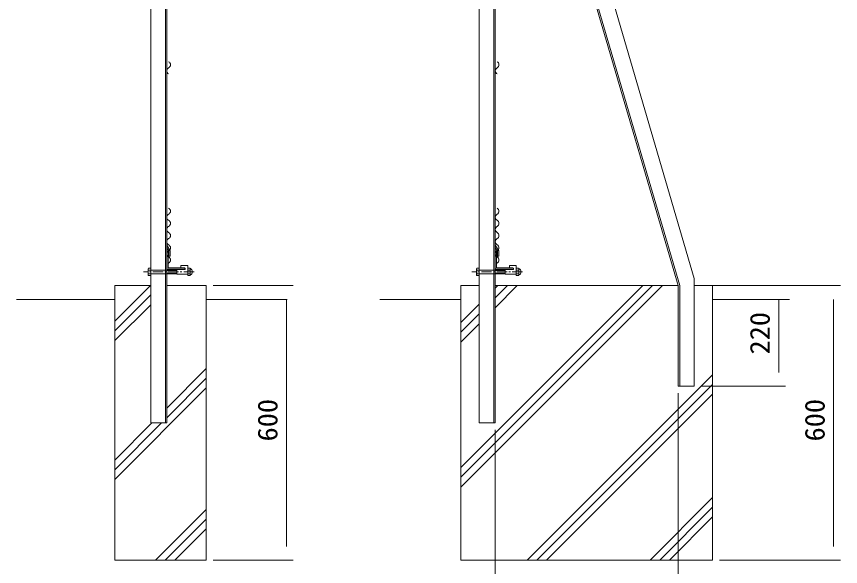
# Model space of a CAD drawing. Units: millimetres, scale not verified. Extents: x -4455 to 4455, y -3150 to 3150.
# Drawn here: x -427 to 1373, y -1045 to 157 of the extents above; entities that cross this region are included whole.
import ezdxf
from ezdxf.enums import TextEntityAlignment as Align

# ---------------------------------------------------------------- set-up
doc = ezdxf.new("R2010")
doc.units = ezdxf.units.MM
doc.header["$LTSCALE"] = 30
doc.linetypes.add('USER3', pattern=[1.125, 0.75, -0.125, 0.125, -0.125])
doc.linetypes.add('USER4', pattern=[4.7625, 3.175, -1.5875])
for name, color, linetype, lineweight in [('0-3_1部材', 7, 'Continuous', 18), ('0-4_8部品', 7, 'Continuous', 9), ('0-5_GL', 7, 'Continuous', 9), ('0-6_4基礎', 4, 'Continuous', 18), ('0-8_5寸法', 1, 'Continuous', 18), ('0-A_2網', 4, 'Continuous', 18), ('0-B_AMI', 3, 'Continuous', 18)]:
    doc.layers.add(name, color=color, linetype=linetype, lineweight=lineweight)
doc.styles.add('ＭＳ ゴシック', font='')
doc.styles.get('ＭＳ ゴシック').set_extended_font_data('MS Gothic')

msp = doc.modelspace()

# ---------------------------------------------------------------- linework, layer by layer
at = {"layer": '0-3_1部材', "lineweight": 9}
for p, q in [((-102.05, 1428.06), (-102.05, -731.13)), ((615.79, 1428.06), (615.79, -731.13)), ((618.79, 1428.87), (618.79, -731.13)), ((-134.05, 1419.49), (-134.05, -431.13)), ((583.79, 1419.49), (583.79, -731.13)), ((663.79, 914.55), (1053.79, -415.44)), ((628.79, 898.87), (1018.79, -431.13)), ((631.79, 899.3), (1021.79, -430.7)), ((-99.05, -355.52), (-97.55, -355.52)), ((-96.05, -391.02), (-96.05, -357.02)), ((626.47, -354.73), (618.79, -343.06)), ((623.47, -355.63), (618.79, -348.52)), ((618.79, -355.52), (620.29, -355.52)), ((621.79, -391.02), (621.79, -357.02)), ((623.47, -366.63), (623.47, -355.63)), ((626.47, -366.63), (626.47, -354.73)), ((623.47, -366.63), (626.47, -366.63)), ((-97.05, -395.52), (-59.05, -395.52)), ((-94.55, -392.52), (-60.55, -392.52)), ((-59.05, -394.02), (-59.05, -396.02)), ((620.79, -395.52), (658.79, -395.52)), ((623.29, -392.52), (657.29, -392.52)), ((658.79, -394.02), (658.79, -396.02)), ((-134.05, -431.13), (-134.05, -731.13)), ((1018.79, -431.13), (1018.79, -651.13)), ((1021.79, -430.7), (1021.79, -651.13)), ((1053.79, -415.44), (1053.79, -651.13)), ((1018.79, -651.13), (1053.79, -651.13)), ((-99.05, -731.13), (-134.05, -731.13)), ((618.79, -731.13), (583.79, -731.13))]:
    msp.add_line(p, q, dxfattribs=at)
msp.add_lwpolyline([(-99.05, 1428.87), (-99.05, -431.13), (-99.05, -731.13)], dxfattribs=at)
for centre, radius, start, end in [((-97.55, -357.02), 1.5, 0, 90), ((620.29, -357.02), 1.5, 0, 90), ((-97.05, -393.52), 2, 209.64572, 270), ((-94.55, -391.02), 1.5, 179.99992, 270), ((-60.55, -394.02), 1.5, 0.01748, 90), ((620.79, -393.52), 2, 209.64572, 270), ((623.29, -391.02), 1.5, 179.99992, 270), ((657.29, -394.02), 1.5, 0.01748, 90)]:
    msp.add_arc(centre, radius, start, end, dxfattribs=at)
at = {"layer": '0-4_8部品'}
for p, q in [((-91.37, -354.73), (-99.05, -343.06)), ((-94.37, -355.63), (-99.05, -348.52)), ((-94.37, -366.63), (-94.37, -355.63)), ((-91.37, -366.63), (-91.37, -354.73)), ((-94.37, -366.63), (-91.37, -366.63)), ((-139.65, -394.09), (-139.03, -393.02)), ((-139.65, -407.95), (-139.65, -394.09)), ((-134.05, -393.02), (-139.03, -393.02)), ((-134.05, -409.02), (-134.05, -393.02)), ((-77.05, -406.02), (-77.05, -396.02)), ((-77.05, -396.02), (-59.05, -396.02)), ((-68.05, -387.02), (-68.05, -392.52)), ((-53.05, -387.02), (-68.05, -387.02)), ((-53.05, -393.02), (-53.05, -387.02)), ((-53.05, -409.02), (-53.05, -393.02)), ((-53.05, -393.02), (-48.07, -393.02)), ((578.19, -394.09), (578.81, -393.02)), ((578.19, -407.95), (578.19, -394.09)), ((583.79, -393.02), (578.81, -393.02)), ((583.79, -409.02), (583.79, -393.02)), ((640.79, -406.02), (640.79, -396.02)), ((640.79, -396.02), (658.79, -396.02)), ((649.79, -387.02), (649.79, -392.52)), ((664.79, -387.02), (649.79, -387.02)), ((664.79, -393.02), (664.79, -387.02)), ((664.79, -409.02), (664.79, -393.02)), ((664.79, -393.02), (669.77, -393.02)), ((-139.65, -407.95), (-139.03, -409.02)), ((-134.05, -397.02), (-139.03, -397.02)), ((-134.05, -405.02), (-139.03, -405.02)), ((-134.05, -409.02), (-139.03, -409.02)), ((-99.05, -397.02), (-77.05, -397.02)), ((-99.05, -405.02), (-77.05, -405.02)), ((-77.05, -406.02), (-53.05, -406.02)), ((-53.05, -405.02), (-53.05, -397.02)), ((-53.05, -397.02), (-48.07, -397.02)), ((-53.05, -405.02), (-48.02, -405.02)), ((-53.05, -409.02), (-48.07, -409.02)), ((-47.45, -407.95), (-48.07, -409.02)), ((578.19, -407.95), (578.81, -409.02)), ((583.79, -397.02), (578.81, -397.02)), ((583.79, -405.02), (578.81, -405.02)), ((583.79, -409.02), (578.81, -409.02)), ((618.79, -397.02), (640.79, -397.02)), ((618.79, -405.02), (640.79, -405.02)), ((640.79, -406.02), (664.79, -406.02)), ((664.79, -405.02), (664.79, -397.02)), ((664.79, -397.02), (669.77, -397.02)), ((664.79, -405.02), (669.82, -405.02)), ((664.79, -409.02), (669.77, -409.02)), ((670.39, -407.95), (669.77, -409.02))]:
    msp.add_line(p, q, dxfattribs=at)
at = {"layer": '0-4_8部品', "color": 1, "linetype": 'USER3', "lineweight": 18}
for p, q in [((-39.42, -401.02), (-149.86, -401.02)), ((678.42, -401.02), (567.98, -401.02))]:
    msp.add_line(p, q, dxfattribs=at)
at = {"layer": '0-4_8部品', "color": 3, "linetype": 'USER4', "lineweight": 18}
for p, q in [((-134.05, -397.02), (-99.05, -397.02)), ((-134.05, -405.02), (-99.05, -405.02)), ((583.79, -397.02), (618.79, -397.02)), ((583.79, -405.02), (618.79, -405.02))]:
    msp.add_line(p, q, dxfattribs=at)
at = {"layer": '0-4_8部品', "color": 4, "lineweight": 18}
for p, q in [((-99.05, -397.82), (-77.05, -397.82)), ((-99.05, -404.22), (-77.05, -404.22)), ((618.79, -397.82), (640.79, -397.82)), ((618.79, -404.22), (640.79, -404.22))]:
    msp.add_line(p, q, dxfattribs=at)
at = {"layer": '0-4_8部品'}
for points in [[(-47.45, -407.95), (-47.45, -394.09), (-48.07, -393.02)], [(670.39, -407.95), (670.39, -394.09), (669.77, -393.02)]]:
    msp.add_lwpolyline(points, dxfattribs=at)
for centre, radius, start, end in [((-132.42, -394.1), 7.23, 179.99992, 203.88486), ((-54.68, -394.1), 7.23, 336.03567, 0), ((-50.48, -400.89), 7.61, 293.49969, 65.96921), ((585.42, -394.1), 7.23, 179.99992, 203.88486), ((663.16, -394.1), 7.23, 336.03567, 0), ((667.36, -400.89), 7.61, 293.49969, 65.96921), ((-126.46, -401.02), 13.19, 162.35463, 197.65355), ((-132.42, -407.95), 7.23, 156.1122, 179.99992), ((-61.88, -401.14), 14.39, 344.30688, 16.61112), ((-54.68, -407.95), 7.27, 0, 23.62772), ((591.38, -401.02), 13.19, 162.35463, 197.65355), ((585.42, -407.95), 7.23, 156.1122, 179.99992), ((655.96, -401.14), 14.39, 344.30688, 16.61112), ((663.16, -407.95), 7.27, 0, 23.62772)]:
    msp.add_arc(centre, radius, start, end, dxfattribs=at)
at = {"layer": '0-5_GL'}
for p, q in [((-427.32, -461.13), (-212.6, -461.13)), ((164.32, -461.13), (-12.6, -461.13)), ((543.79, -461.13), (366.87, -461.13)), ((1262.09, -461.13), (1093.79, -461.13))]:
    msp.add_line(p, q, dxfattribs=at)
at = {"layer": '0-6_4基礎', "color": 7, "lineweight": 9}
for p, q in [((-212.6, -1031.13), (-212.6, -431.13)), ((-212.6, -431.13), (-134.05, -431.13)), ((-99.05, -431.13), (-12.6, -431.13)), ((-12.6, -1031.13), (-12.6, -431.13)), ((543.79, -431.13), (583.79, -431.13)), ((543.79, -1031.13), (543.79, -431.13)), ((618.79, -431.13), (1018.79, -431.13)), ((1053.79, -431.13), (1093.79, -431.13)), ((1093.79, -1031.13), (1093.79, -431.13)), ((-212.6, -1031.13), (-12.6, -1031.13)), ((543.79, -1031.13), (1093.79, -1031.13))]:
    msp.add_line(p, q, dxfattribs=at)
at = {"layer": '0-6_4基礎'}
for p, q in [((-212.6, -508.91), (-134.83, -431.13)), ((543.79, -871.26), (983.92, -431.13)), ((543.79, -850.05), (962.71, -431.13)), ((543.79, -828.84), (941.49, -431.13)), ((618.79, -479.33), (666.98, -431.13)), ((618.79, -458.11), (645.77, -431.13)), ((618.79, -436.9), (624.56, -431.13)), ((-212.6, -530.12), (-134.05, -451.57)), ((-212.6, -551.33), (-134.05, -472.78)), ((543.79, -511.9), (583.79, -471.9)), ((543.79, -533.11), (583.79, -493.12)), ((543.79, -554.33), (583.79, -514.33)), ((-99.05, -698.82), (-12.6, -612.37)), ((688.44, -1031.13), (1093.79, -625.78)), ((-99.05, -720.03), (-12.6, -633.58)), ((709.65, -1031.13), (1093.79, -647)), ((-212.6, -854.79), (-12.6, -654.79)), ((730.87, -1031.13), (1093.79, -668.21)), ((-212.6, -833.58), (-110.15, -731.13)), ((-212.6, -812.37), (-131.37, -731.13)), ((957.01, -1031.13), (1093.79, -894.35)), ((978.22, -1031.13), (1093.79, -915.56)), ((-123.55, -1031.13), (-12.6, -920.19)), ((-102.33, -1031.13), (-12.6, -941.4)), ((999.43, -1031.13), (1093.79, -936.78)), ((-81.12, -1031.13), (-12.6, -962.61))]:
    msp.add_line(p, q, dxfattribs=at)
at = {"layer": '0-8_5寸法'}
for p, q in [((2.4, -431.13), (177.62, -431.13)), ((1068.79, -431.13), (1253.26, -431.13)), ((1068.79, -431.13), (1373.26, -431.13)), ((162.62, -461.13), (162.62, -1001.13)), ((1238.26, -461.13), (1238.26, -621.13)), ((1358.26, -461.13), (1358.26, -1001.13)), ((1018.79, -666.13), (1018.79, -1227.65)), ((1068.79, -651.13), (1253.26, -651.13)), ((618.79, -746.13), (618.79, -1227.65)), ((2.4, -1031.13), (177.62, -1031.13)), ((1108.79, -1031.13), (1373.26, -1031.13))]:
    msp.add_line(p, q, dxfattribs=at)
at = {"layer": '0-A_2網', "color": 2}
for centre, start, end in [((-98.41, 51.57), 298.07249, 61.92751), ((619.43, 51.57), 298.07249, 61.92751), ((-91.3, 38.24), 118.07249, 241.92751), ((626.54, 38.24), 118.07249, 241.92751)]:
    msp.add_arc(centre, 7.56, start, end, dxfattribs=at)
at = {"layer": '0-B_AMI'}
for centre, start, end in [((-98.41, -268.43), 298.07249, 61.92751), ((619.43, -268.43), 298.07249, 61.92751), ((-91.3, -281.76), 118.07249, 241.92751), ((626.54, -281.76), 118.07249, 241.92751), ((-91.3, -308.43), 118.07249, 241.92751), ((-98.41, -295.1), 298.07249, 61.92751), ((626.54, -308.43), 118.07249, 241.92751), ((619.43, -295.1), 298.07249, 61.92751), ((-98.41, -321.76), 298.07249, 61.92751), ((619.43, -321.76), 298.07249, 61.92751), ((-91.3, -335.1), 118.07249, 241.92751), ((-98.41, -348.43), 298.07249, 61.92751), ((626.54, -335.1), 118.07249, 241.92751), ((619.43, -348.43), 298.07249, 61.92751), ((-91.3, -361.76), 118.07249, 241.92751), ((626.54, -361.76), 118.07249, 241.92751), ((-98.41, -375.1), 298.07249, 61.92751), ((619.43, -375.1), 298.07249, 61.92751)]:
    msp.add_arc(centre, 7.56, start, end, dxfattribs=at)

# ---------------------------------------------------------------- texts
at = {"layer": '0-8_5寸法', "color": 3, "style": 'ＭＳ ゴシック', "width": 1.05}
for s, p in [('220', (1231.59, -581.63)), ('600', (155.95, -771.63)), ('600', (1351.59, -771.63))]:
    msp.add_text(s, height=43.33, rotation=90, dxfattribs=at).set_placement(p, align=Align.BOTTOM_LEFT)

doc.saveas('drawing.dxf')
